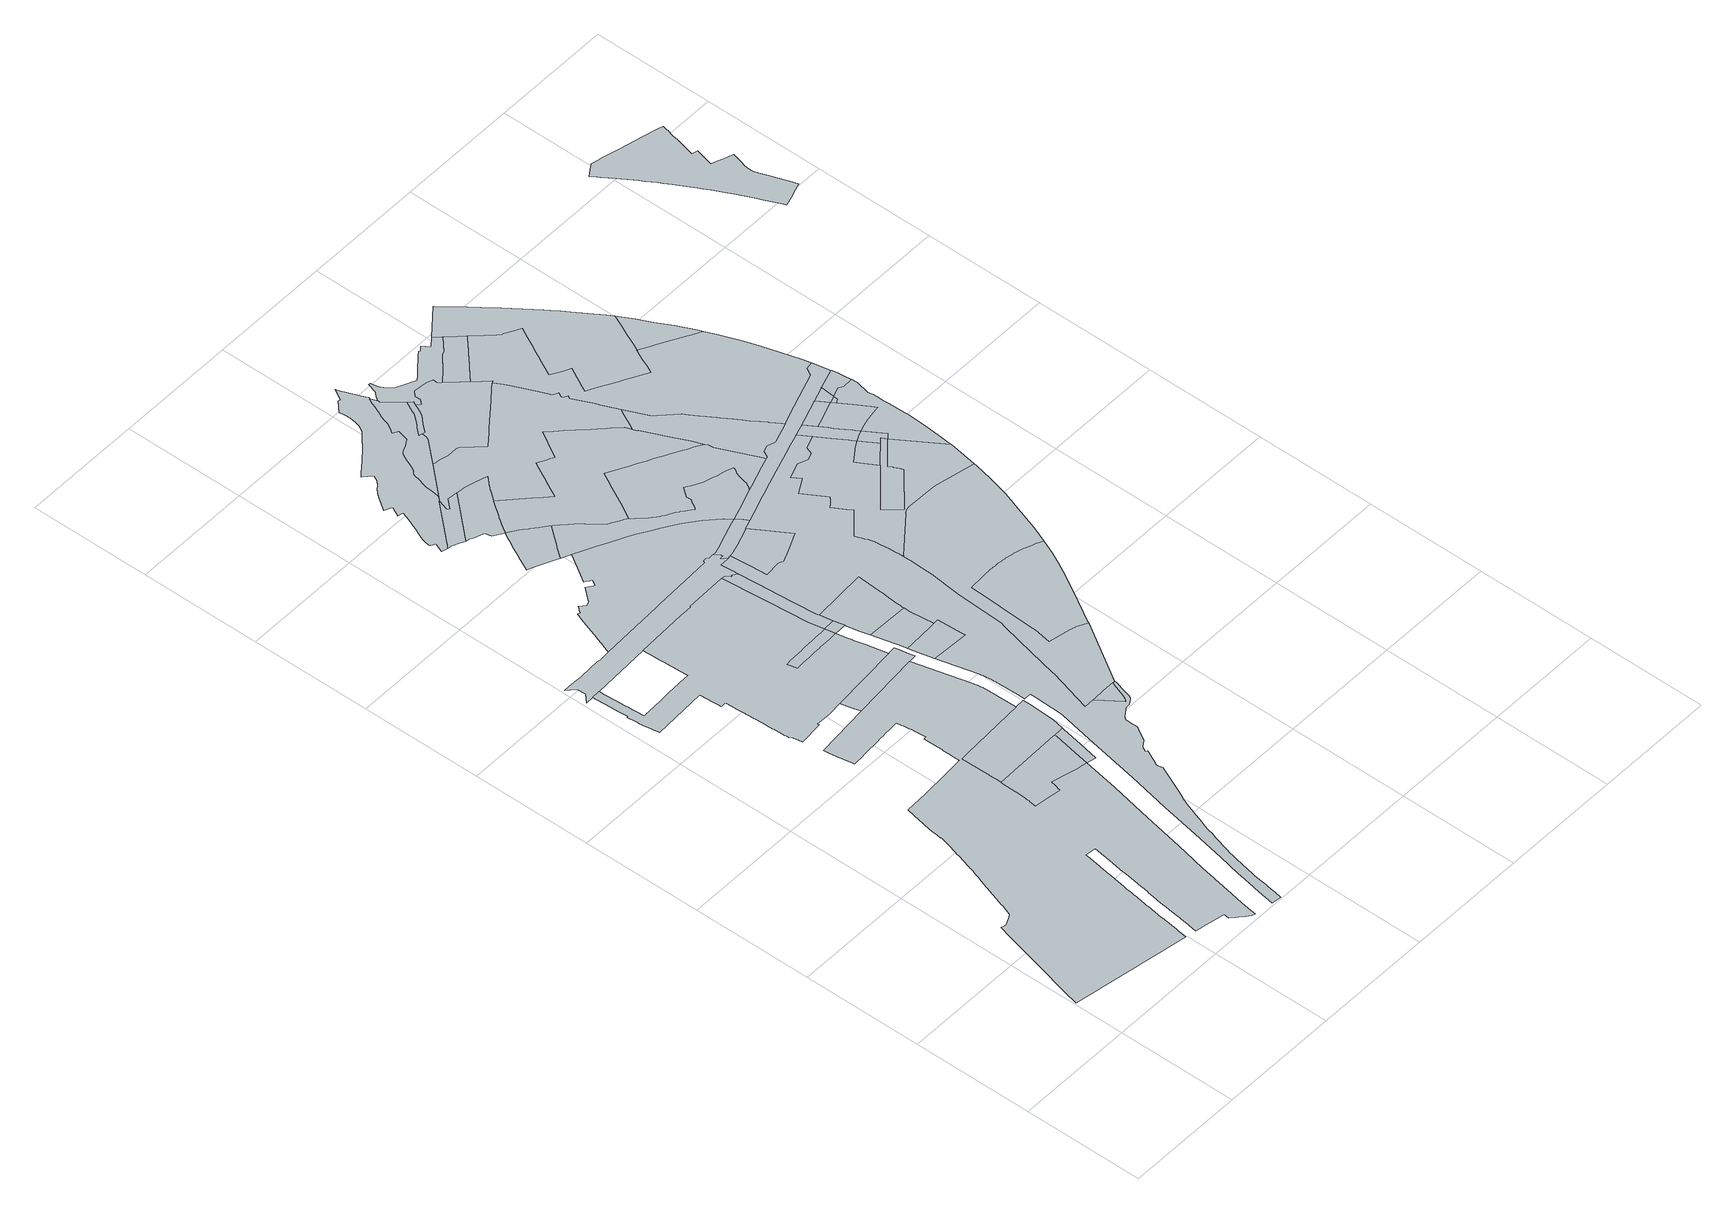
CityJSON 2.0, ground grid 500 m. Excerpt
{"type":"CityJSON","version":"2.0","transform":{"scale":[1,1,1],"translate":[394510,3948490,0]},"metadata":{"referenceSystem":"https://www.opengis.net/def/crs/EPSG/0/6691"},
"CityObjects":{
"object1":{"type":"GenericCityObject","attributes":{"class":"11","urbanPlanType":"21","prefecture":"13","city":"13100"},"geometry":[{"type":"MultiSurface","lod":"0","boundaries":[[[0,1,2,3,4,5,6,7,8,9,10,11,12,13,14,15,16,17,18,19,20,21,22,23,24,25,26,27,28,29,30,31,32,33,34,35,36,37,38,39,40,41,42,43,44,45,46,47,48,49,50,51,52,53,54,55,56,57,58,59,60,61,62,63,64,65,66,67,68,69,70,71,72,73,74,75,76,77,78,79,80,81,82,83,84,85,86,87,88,89,90,91,92,93,94,95,96,97,98,99,100,101,102,103,104,105,106,107,108,109,110,111,112,113,114,115,116,117,118,119,120,121,122,123,124,125,126,127,128,129,130,131,132,133,134,135,136,137,138,139,140,141,142,143,144,145,146,147,148,149,150,151,152,153,154,155,156,157,158,159,160,161,162,163,164,165,166,167,168,169,170,171,172,173,174,175,176,177,178,179,180,181,182,183,184,185,186,187,188,189,190,191,192,193,194,195,196,197,198,199,200,201,202,203,204,205,206,207,208,209,210,211,212,213,214,215,216,217,218,219,220,221,222,223,224,225,226,227,228,229]]]}]},
"object2":{"type":"GenericCityObject","attributes":{"class":"11","urbanPlanType":"21","prefecture":"13","city":"13100"},"geometry":[{"type":"MultiSurface","lod":"0","boundaries":[[[230,231,232,233,234,235,236,237,238,239,240,241,242,243,244,245,246,247,248,249,250,251,252,253,254,255,256,257,258,259,260,261,262,263,264,265,266,267,268,269,270,271,272,273,274,275,276,277,278,279,280,281,282,283,284,285,286,287,288,289,290,291,292,293,294,295,296,297,298,299,300,301,302,303,304,305,306,307,308,309,310,311,312,313,314,315,316,317,318,319,320,321,322,323,324,325,326,327,328,329,330,331,332,333,334,335,336,337,338,339,340,341,342,343,344,345,346,347,348,349,350,351,352,353,354,355,356,357,358,359,360,361,362,363]]]}]},
"object3":{"type":"GenericCityObject","attributes":{"class":"5","urbanPlanType":"21","prefecture":"13","city":"13100"},"geometry":[{"type":"MultiSurface","lod":"0","boundaries":[[[364,365,366,217,216,215,214,213,212,211,210,209,208,207,206,205,204,203,202,201,200,199,198,197,196,195,194,193,192,191,190,189,188,187,186,185,184]]]}]},
"object4":{"type":"GenericCityObject","attributes":{"class":"3","urbanPlanType":"21","prefecture":"13","city":"13100"},"geometry":[{"type":"MultiSurface","lod":"0","boundaries":[[[367,368,369,229,228,227,226,225,224,223,222,221,220,219,218,217,366,370,371]]]}]},
"object5":{"type":"GenericCityObject","attributes":{"class":"10","urbanPlanType":"21","prefecture":"13","city":"13100"},"geometry":[{"type":"MultiSurface","lod":"0","boundaries":[[[372,373,374,375,376,377,378,379,380,381,382,383,384,385,386,387,388,389,267,266,238,237,236,235,234,390,391,392,393,394,395,396,397,398,399,400,401,402,403,404,405,406,407,408,409,410,411]]]}]},
"object6":{"type":"GenericCityObject","attributes":{"class":"5","urbanPlanType":"21","prefecture":"13","city":"13100"},"geometry":[{"type":"MultiSurface","lod":"0","boundaries":[[[412,413,414,371,370,366,365,364,184]]]}]},
"object7":{"type":"GenericCityObject","attributes":{"class":"10","urbanPlanType":"21","prefecture":"13","city":"13100"},"geometry":[{"type":"MultiSurface","lod":"0","boundaries":[[[415,416,417,418,320,319,419,420,421,422,423,424,13,12]]]}]},
"object8":{"type":"GenericCityObject","attributes":{"class":"9","urbanPlanType":"21","prefecture":"13","city":"13100"},"geometry":[{"type":"MultiSurface","lod":"0","boundaries":[[[363,362,361,360,359,358,357,356,355,354,353,352,351,350,349,348,347,346,345,344,343,342,341,340,339,338,337,336,335,334,333,332,331,330,329,328,327,326,325]]]}]},
"object9":{"type":"GenericCityObject","attributes":{"class":"9","urbanPlanType":"21","prefecture":"13","city":"13100"},"geometry":[{"type":"MultiSurface","lod":"0","boundaries":[[[425,426,427,428,429,430,431,432,433,434,435,436]]]}]},
"object10":{"type":"GenericCityObject","attributes":{"class":"5","urbanPlanType":"21","prefecture":"13","city":"13100"},"geometry":[{"type":"MultiSurface","lod":"0","boundaries":[[[437,438,439,440,441,442,443,444,445,446,447,448,449,450,451,452,453,454,455,456,457,458,459,460,461,462,463,464,465,466,467,468]]]}]},
"object11":{"type":"GenericCityObject","attributes":{"class":"9","urbanPlanType":"21","prefecture":"13","city":"13100"},"geometry":[{"type":"MultiSurface","lod":"0","boundaries":[[[469,470,363,325,471]]]}]},
"object12":{"type":"GenericCityObject","attributes":{"class":"11","urbanPlanType":"21","prefecture":"13","city":"13100"},"geometry":[{"type":"MultiSurface","lod":"0","boundaries":[[[472,473,474,475,476,477,478,479,480,481,482,483,484,485,486,487,488,489,490,491,492,493,494,495,496,497,498,499,500,501,502,503,504,505,506,507,508,509,510,511,512,513,514,515,516,517,518,519,520,521,522,523,524,525,526,527,528,529,530,531,378,377,376,375,374,373,372,411,532,533,534,535,536,537,538]]]}]},
"object13":{"type":"GenericCityObject","attributes":{"class":"5","urbanPlanType":"21","prefecture":"13","city":"13100"},"geometry":[{"type":"MultiSurface","lod":"0","boundaries":[[[539,540,541,542,543,544,545,546,547,548,549,550,551,552,553,554,555,556,436,435,434,557,558,559,560,561,562,563,564,448,565,566,567,568,569,570,571,572,573,574,575,576,577,578,579]]]}]},
"object14":{"type":"GenericCityObject","attributes":{"class":"11","urbanPlanType":"21","prefecture":"13","city":"13100"},"geometry":[{"type":"MultiSurface","lod":"0","boundaries":[[[396,395,394,393,392,391,390,234,233,232,231,230,363,470,580,581,582,583,397]]]}]},
"object15":{"type":"GenericCityObject","attributes":{"class":"11","urbanPlanType":"21","prefecture":"13","city":"13100"},"geometry":[{"type":"MultiSurface","lod":"0","boundaries":[[[584,585,586,587,588,589,590,591]]]}]},
"object16":{"type":"GenericCityObject","attributes":{"class":"10","urbanPlanType":"21","prefecture":"13","city":"13100"},"geometry":[{"type":"MultiSurface","lod":"0","boundaries":[[[592,593,594,595,596,597,598,599,600]]]}]},
"object17":{"type":"GenericCityObject","attributes":{"class":"5","urbanPlanType":"21","prefecture":"13","city":"13100"},"geometry":[{"type":"MultiSurface","lod":"0","boundaries":[[[601,602,598,597,596,595,603,604,605]]]}]},
"object18":{"type":"GenericCityObject","attributes":{"class":"5","urbanPlanType":"21","prefecture":"13","city":"13100"},"geometry":[{"type":"MultiSurface","lod":"0","boundaries":[[[606,607,608,609,610,611,612,613,614,615,616,617,618,619,620,621,622,623,624,625,626,627,628,629,630,631,632,633,634,635,636,637,638,639,640,641,642,643,644,645,646,647,648,649,650,651,652,653,654,655,656,657,658,659,660,661,662,663,664,665,666,667,431,430,429,428,668,669,670,671,672,673,674,675,676,677,678,679,680,681,682,683,684,685,686,687,688,689,690,691,692,693,694,695,696,697,698,699,700,701,702,703,704,705,706,707,708,709,710]]]}]},
"object19":{"type":"GenericCityObject","attributes":{"class":"11","urbanPlanType":"21","prefecture":"13","city":"13100"},"geometry":[{"type":"MultiSurface","lod":"0","boundaries":[[[711,712,713,714,715,716,717,718,719,720,721,722,723,724,725,726,727,728,729,730,731,732,733,734,735,736,737,738,739,740,741,742,743,744,745,746,747,748,749,750,402,401,400,399,398,397,583,582,581,580,751,752,753,754,755,756,757,758,605,604,603,595,594,593,592,600,759,760,761,762,763,764,765,766,767,768,769,770,771,772,773,774,775,776,777,778,779,780,781,782,783,784,785,786,787,788,789,790,791,792,793,794,795,796,797,798,799,800,801,802,803,804,805,806,807,808,809,810,811,812,813,814,815,816,817,818,819,820,821,822,823,824,825,826,827,828,829,830,831,832,833,834,835,836,837,838,839,840,841,842,843,844,845,846,847,848,849,850,851,852,853,854,855,856,857,588,587,586,585,584,591,858,859,860,861,862,863,864,865,866,867,868,869,870,871,872,873,874,875,876,877,878,879,880,881,882,883,884,885,886,887,888,889,890,891,892,893,894,895,896,897,898,899,900,901,902,903,904,905,906,907,908,909]]]}]},
"object20":{"type":"GenericCityObject","attributes":{"class":"5","urbanPlanType":"21","prefecture":"13","city":"13100"},"geometry":[{"type":"MultiSurface","lod":"0","boundaries":[[[758,757,756,755,754,753,752,751,580,470,469,471,910,601,605]]]}]},
"object21":{"type":"GenericCityObject","attributes":{"class":"5","urbanPlanType":"21","prefecture":"13","city":"13100"},"geometry":[{"type":"MultiSurface","lod":"0","boundaries":[[[911,709,708,707,706,705,704,703,702,701,700,699,698,697,696,695,694,693,692,691,690,689,688,687,686,685,684,683,682,681,680,679,678,677,676,675,674,673,672,671,670,669,668,912,913,914,915,916,917,918,919,920,921,922,923,924,925,926,927,928,929,930,931,932,933,934,935]]]}]},
"object22":{"type":"GenericCityObject","attributes":{"class":"11","urbanPlanType":"21","prefecture":"13","city":"13100"},"geometry":[{"type":"MultiSurface","lod":"0","boundaries":[[[936,937,938,939,940,941,942,943,944,945,946,947,948,949,950,951,952,953,954,955,956,957,958,959,960,961,468,467,466,465,464,463,462,461,489,488,487,486,485,484,483,482,481,480,479,478,477,476,475,474,473,472,538,962,963,964,965,966,967,968,969,970,971,972,973,974,975,976,977,978,979,980,981,982,983,984,985,986,987,988,989,990,991,992,993,994,995,996,997,998,999,1000,1001,1002,1003,1004,1005,1006,1007,1008,1009,1010,1011,1012,1013,1014,1015,1016,1017,1018,1019,1020,1021]]]}]},
"object23":{"type":"GenericCityObject","attributes":{"class":"11","urbanPlanType":"21","prefecture":"13","city":"13100"},"geometry":[{"type":"MultiSurface","lod":"0","boundaries":[[[1022,1023,538,537,536,535,534,533,532,411,410,409,408,407,406,405,404,403,402,750,749,748,747,1024,1025,1026,1027,1028,1029,1030,1031,1032,1033,1034,1035,1036,1037,1038,1039,1040,1041,1042,1043,1044,1045,1046,1047,1048,1049,1050,1051,1052,1053,1054,1055,1056,1057,724,723,722]]]}]},
"object24":{"type":"GenericCityObject","attributes":{"class":"5","urbanPlanType":"21","prefecture":"13","city":"13100"},"geometry":[{"type":"MultiSurface","lod":"0","boundaries":[[[746,745,744,743,742,741,740,739,738,737,736,735,734,733,732,731,730,729,728,727,726,725,724,1057,1056,1055,1054,1053,1052,1051,1050,1049,1048,1047,1046,1045,1044,1043,1042,1041,1040,1039,1038,1037,1036,1035,1034,1033,1032,1031,1030,1029,1028,1027,1026,1025,1024,747]]]}]},
"object25":{"type":"GenericCityObject","attributes":{"class":"5","urbanPlanType":"21","prefecture":"13","city":"13100"},"geometry":[{"type":"MultiSurface","lod":"0","boundaries":[[[1058,1059,1060,1061,1062,1063,1064,1065,1066,1067,1068,1069,1070,1071,1072,1073,1074,1075,1076,1077,1078,1079,1080,1081,1082,1083,1084,1085,1086,579,578,577,576,575,574,573,572,571,570,569,568,567,566,565,448,447,446,445,444,443,442,441,440,439,438,437,468,961,960,959,958,957,956,955,954,953,952,951,950,949,948,947,946,945,944,943,942,941,940,939,938,937,936,1021,1087,1088,1089,1090,1091,1092,1093,1094,1095,1096,1097,1098,1099,1100,1101,1102,1103,1104,1105,1106,1107,1108,1109,1110,1111]]]}]},
"object26":{"type":"GenericCityObject","attributes":{"class":"9","urbanPlanType":"21","prefecture":"13","city":"13100"},"geometry":[{"type":"MultiSurface","lod":"0","boundaries":[[[1112,928,927,926,925,924,923,922,921,920,919,918,917,916,1113,1114,1115,1116,1117,1118]]]}]},
"object27":{"type":"GenericCityObject","attributes":{"class":"10","urbanPlanType":"21","prefecture":"13","city":"13100"},"geometry":[{"type":"MultiSurface","lod":"0","boundaries":[[[1119,1120,1121,1122,1123,1124,1125,1126,1127,1128,1129,1130,1131,1132,1133,1134,1135,1136,1137,1138,1139,1140,1141,1142,1143,1144,1145,1146,1147,1148,1149,1150,1151,1152,1153,1154,1155,1156,1157,1158,1159,1160,912,668,428,427,426,425,436,556,555,554,553,552,551,550,549,548,547,546,545,544,543,542,541,540,539,579,1086,1085,1084,1083,1082,1081,1080,1079,1078,1077,1076,1075,1074,1073,1072,1071,1070,1069,1068,1067,1066,1065,1064,1063,1062,1061,1060,1059,1058,1111,1161,1162,1163]]]}]},
"object28":{"type":"GenericCityObject","attributes":{"class":"10","urbanPlanType":"21","prefecture":"13","city":"13100"},"geometry":[{"type":"MultiSurface","lod":"0","boundaries":[[[1164,1165,1166,1167,1168,1169,1170,1171,1118,1117,1116,1115,1114,1113,916,915,914,913,912,1160,1159,1158,1157,1156,1155,1154,1153,1152,1151,1150,1149,1148,1147,1146,1145,1144,1172,1173,1174,1175,1176,1177,1178]]]}]},
"object29":{"type":"GenericCityObject","attributes":{"class":"5","urbanPlanType":"21","prefecture":"13","city":"13100"},"geometry":[{"type":"MultiSurface","lod":"0","boundaries":[[[1105,1104,1103,1102,1101,1100,1099,1098,1097,1096,1095,1094,1093,1092,1091,1090,1089,1088,1087,1021,1020,1019,1018,1017,1016,1015,1014,1013,1012,1011,1010,1009,1008,1007,1006,1005,1004,1003,1002,1001,1000,999,998,997,996,995,994,993,992,991,990,989,988,987,986,985,984,983,982,981,980,979,978,977,976,975,974,973,972,971,970,969,968,967,966,965,964,1179,1180,1181,1182,1183,1184,1106]]]}]},
"object30":{"type":"GenericCityObject","attributes":{"class":"5","urbanPlanType":"21","prefecture":"13","city":"13100"},"geometry":[{"type":"MultiSurface","lod":"0","boundaries":[[[1185,1186,1187,1188,1189,1190,1191,1192,1193,1194,1195,1196,1197,1198,1199,1200,1201,1202,1203,1204,1205,1206,1207,1208,1209,1210,1211,1212,1213,1214,1215,1216,1217,1218,1219,1220,1221,1222,1223,1224,1225,1226,1227,1228,1229,1230,1231,1232,1233,1234,1235,1236,1237,1238,1239,1240,1241,1242,1243,1244,1245,1246,1247,1248,1249,1250,1251,1252,1253,1254,1255,1256,1257,1258,1259,1260,1261,1262,1263]]]}]},
"object31":{"type":"GenericCityObject","attributes":{"class":"5","urbanPlanType":"21","prefecture":"13","city":"13100"},"geometry":[{"type":"MultiSurface","lod":"0","boundaries":[[[1264,1265,1266,1267,1268,1269,1270,1271,1272,1273,1274,1275,1276,1277,1278,1279,1280,1281,1282,1283,869,868,867,866,865,864,863,862,861,860,859,858,591,590,589,588,857,1284,1285,1258,1257,1256,1255,1254,1253,1252,1251,1250,1249,1248,1247,1246,1245,1244,1243,1242,1241,1240,1239,1238,1237,1236,1235,1234,1233,1232,1231,1230,1229,1228,1227,1226,1225,1224,1223,1222,1221,1220,1219,1218,1217,1216,1215,1214,1213,1212,1211,1210,1209,1208,1207,1206,1205,1204,1203,1202,1201,1200,1199,1198,1197,1196,1195,1194,1193,1192,1191,1190,1189,1188,1187,1186,1185,1263,1286,1287,1288,1289,1290,1291,1292,1293,1294,1295]]]}]},
"object32":{"type":"GenericCityObject","attributes":{"class":"9","urbanPlanType":"21","prefecture":"13","city":"13100"},"geometry":[{"type":"MultiSurface","lod":"0","boundaries":[[[1296,1297,1298,1299,1300,1301,1302,1303,1304,1305,1306,1307,1308,1309,1310,1311,1312,1313,1314,1315,1316,1317,1318,1319,1320,1321,1322,1323,1324,935,934,933,932,931,930,929,928,1112,1118,1171,1170,1169,1168,1167,1166,1165,1164,1178,1325,1326,1327,1328,1329,1330,1331,1332,1333,1334,1335,1336,1337,1338]]]}]},
"object33":{"type":"GenericCityObject","attributes":{"class":"9","urbanPlanType":"21","prefecture":"13","city":"13100"},"geometry":[{"type":"MultiSurface","lod":"0","boundaries":[[[1339,1340,1341,1342,1330,1329,1328,1327,1326,1325,1178,1177,1176,1175,1174,1343,1344,1345,1346,1347,1348,1349,1350,1351,1352,1353,1354,1355,1356,1357,1358,1359,1360]]]}]},
"object34":{"type":"GenericCityObject","attributes":{"class":"9","urbanPlanType":"21","prefecture":"13","city":"13100"},"geometry":[{"type":"MultiSurface","lod":"0","boundaries":[[[1361,1362,1363,1364,1365,1366,1367,1368,1369,1370,1371,1372,1373,1374,1375,1376,1377,1378,1379,1380,1381,1382,1383,1384,1385,1386,1387,1388,1389,1163,1162,1161,1111,1110,1109,1108,1107,1106,1184,1183,1182,1181,1390,1391,1392,1393,1394,1395,1396,1397]]]}]},
"object35":{"type":"GenericCityObject","attributes":{"class":"5","urbanPlanType":"21","prefecture":"13","city":"13100"},"geometry":[{"type":"MultiSurface","lod":"0","boundaries":[[[1398,1399,1400,1401,1402,909,908,907,906,905,904,903,902,901,900,899,898,897,896,895,894,893,892,891,890,889,888,887,886,885,884,883,882,881,880,879,878,877,876,875,874,873,872,871,870,869,1283,1282,1281,1280,1279,1278,1277,1276,1275,1274,1273,1272,1271,1270,1269,1268,1267,1266,1265,1264,1295,1403,1404,1405,1406,1407,1408,1409,1410,1411,1412,1413,1414,1415,1416,1417,1418,1419,1420,1421,1422,1423,1424,1425,1426,1427,1428,1429,1430,1431,1432,1433,1434,1435,1436,1437,1438,1439]]]}]},
"object36":{"type":"GenericCityObject","attributes":{"class":"10","urbanPlanType":"21","prefecture":"13","city":"13100"},"geometry":[{"type":"MultiSurface","lod":"0","boundaries":[[[1440,1441,1442,1443,1444,1445,1446,1397,1396,1395,1394,1393,1392,1391,1390,1181,1180,1179,964,963,962,538,1023,1022,722,721,720,719,718,717,716,715,714,713,712,711,1447,1448,1449,1450,1451,1452,1453]]]}]},
"object37":{"type":"GenericCityObject","attributes":{"class":"9","urbanPlanType":"21","prefecture":"13","city":"13100"},"geometry":[{"type":"MultiSurface","lod":"0","boundaries":[[[1454,1455,1456,1457,1458,1459,1423,1422,1421,1420,1419,1418,1417,1416,1415,1414,1413,1412,1411,1410,1409,1408,1407]]]}]},
"object38":{"type":"GenericCityObject","attributes":{"class":"5","urbanPlanType":"21","prefecture":"13","city":"13100"},"geometry":[{"type":"MultiSurface","lod":"0","boundaries":[[[1460,1439,1438,1437,1436,1435,1434,1433,1432,1431,1430,1429,1428,1427,1426,1425,1424,1423,1459,1458,1457]]]}]},
"object39":{"type":"GenericCityObject","attributes":{"class":"9","urbanPlanType":"21","prefecture":"13","city":"13100"},"geometry":[{"type":"MultiSurface","lod":"0","boundaries":[[[1448,1447,711,909,1402,1401,1400,1399,1398,1439,1461,1462,1463,1464,1465,1466,1467,1468,1469,1470,1471,1472,1473,1474,1475,1476,1477,1478]]]}]},
"object40":{"type":"GenericCityObject","attributes":{"class":"5","urbanPlanType":"21","prefecture":"13","city":"13100"},"geometry":[{"type":"MultiSurface","lod":"0","boundaries":[[[1479,1480,1481,1482,1483,1484,1485,1486,1487,1488,1489,1490,1491,1492,1493,1494,1495,1496,1497,1498,1499,1500,1501,1502,1503,1504,1505,1506,1507,1508,1509,1510,1360,1359,1358,1357,1356,1355,1354,1353,1352,1351,1350,1349,1348,1347,1346,1345,1344,1343,1174,1173,1172,1144,1143,1142,1141,1140,1139,1138,1137,1136,1135,1134,1133,1132,1131,1130,1129,1128,1127,1126,1125,1124,1123,1122,1121,1120,1119,1163,1389,1388,1387,1386,1385,1384,1383,1382,1381,1380,1379,1378,1377,1376,1375,1374,1373,1372,1371,1370,1369,1368,1367,1366,1365,1364,1363,1362,1361,1397,1446,1445,1444,1443,1442,1511,1512,1513,1514,1515,1516,1517,1518,1519,1520,1521,1522,1523,1524,1525,1526,1527,1528,1529,1530]]]}]},
"object41":{"type":"GenericCityObject","attributes":{"class":"11","urbanPlanType":"21","prefecture":"13","city":"13100"},"geometry":[{"type":"MultiSurface","lod":"0","boundaries":[[[1531,1532,1533,1534,1535,1536,1537,1538,1539,1540,1541,1542,1543,1544,1331,1330,1342,1341,1340,1339,1360,1510,1509,1508,1507,1506,1505,1504,1503,1502,1501,1500,1499,1498,1497,1496,1495,1494,1493,1492,1491,1490,1489,1488,1487,1486,1485,1484,1483,1482,1481,1480,1479,1530,1545,1546,1547,1548,1549,1550,1551]]]}]},
"object42":{"type":"GenericCityObject","attributes":{"class":"9","urbanPlanType":"21","prefecture":"13","city":"13100"},"geometry":[{"type":"MultiSurface","lod":"0","boundaries":[[[1552,1553,1471,1470,1469,1468,1467,1466,1465,1464,1463,1462,1461,1439,1460,1457,1456,1455,1454,1407]]]}]},
"object43":{"type":"GenericCityObject","attributes":{"class":"11","urbanPlanType":"21","prefecture":"13","city":"13100"},"geometry":[{"type":"MultiSurface","lod":"0","boundaries":[[[1450,1449,1448,1478,1554,1555,1556]]]}]},
"object44":{"type":"GenericCityObject","attributes":{"class":"5","urbanPlanType":"21","prefecture":"13","city":"13100"},"geometry":[{"type":"MultiSurface","lod":"0","boundaries":[[[1556,1555,1554,1478,1477,1476,1475,1474,1473,1472,1471,1557,1558,1559,1560,1561,1562,1563,1564,1565,1566,1567,1568,1569,1570,1571,1572,1573,1574,1575,1576,1577]]]}]},
"object45":{"type":"GenericCityObject","attributes":{"class":"5","urbanPlanType":"21","prefecture":"13","city":"13100"},"geometry":[{"type":"MultiSurface","lod":"0","boundaries":[[[1578,1579,1580,1581,1582,1577,1576,1575,1574,1573,1572,1571,1570,1569,1568,1567,1566,1565,1564,1563,1562,1561,1560,1559,1558,1557,1471,1553,1552,1407,1406,1583,1584,1585,1586,1587,1588,1589,1590,1591,1592,1593,1594,1595]]]}]},
"object46":{"type":"GenericCityObject","attributes":{"class":"11","urbanPlanType":"21","prefecture":"13","city":"13100"},"geometry":[{"type":"MultiSurface","lod":"0","boundaries":[[[1452,1451,1450,1556,1596,1581]]]}]},
"object47":{"type":"GenericCityObject","attributes":{"class":"5","urbanPlanType":"21","prefecture":"13","city":"13100"},"geometry":[{"type":"MultiSurface","lod":"0","boundaries":[[[1582,1581,1596,1556,1577]]]}]},
"object48":{"type":"GenericCityObject","attributes":{"class":"5","urbanPlanType":"21","prefecture":"13","city":"13100"},"geometry":[{"type":"MultiSurface","lod":"0","boundaries":[[[1597,1598,1599,1600,1601,1551,1550,1549,1548,1547,1546,1545,1530,1529,1528,1527,1526,1525,1524,1523,1522,1521,1520,1519,1518]]]}]},
"object49":{"type":"GenericCityObject","attributes":{"class":"11","urbanPlanType":"21","prefecture":"13","city":"13100"},"geometry":[{"type":"MultiSurface","lod":"0","boundaries":[[[1602,1603,1604,1605,1453,1452,1581,1580,1579,1578,1595]]]}]},
"object50":{"type":"GenericCityObject","attributes":{"class":"11","urbanPlanType":"21","prefecture":"13","city":"13100"},"geometry":[{"type":"MultiSurface","lod":"0","boundaries":[[[1606,1607,1608,1609,1610,1611,1612,1613,1614,1615,1616,1617,1618,1619,1620,1621,1622,1623,1624,1625,1626,1627,1628,1629,1630,1631,1632,1633,1634,1635,1636,1637,1638,1639,1640,1641,1642,1643,1644,1645,1646,1647,1648,1649,1650,1651,1652,1653,1654,1655,1656,1657,1658,1659,1660,1661,1662,1663,1664,1665,1666,1667,1668,1669,1670,1671,1672,1673,1674,1675,1676,1677]]]}]}
},
"vertices":[
[962,1312,0],[962,1331,0],[960,1430,0],[959,1438,0],[959,1445,0],[958,1453,0],[957,1461,0],[956,1469,0],[954,1476,0],[952,1484,0],[952,1485,0],[929,1576,0],[893,1719,0],[602,1690,0],[372,1667,0],[376,1638,0],[377,1631,0],[381,1605,0],[383,1594,0],[384,1586,0],[391,1547,0],[392,1543,0],[405,1544,0],[413,1545,0],[420,1545,0],[462,1549,0],[520,1553,0],[546,1555,0],[553,1555,0],[581,1558,0],[592,1559,0],[637,1562,0],[639,1541,0],[640,1539,0],[641,1529,0],[643,1520,0],[645,1508,0],[645,1505,0],[648,1478,0],[648,1469,0],[652,1439,0],[649,1439,0],[642,1439,0],[639,1439,0],[639,1416,0],[640,1388,0],[640,1383,0],[640,1358,0],[640,1350,0],[640,1330,0],[640,1324,0],[640,1309,0],[640,1305,0],[640,1277,0],[561,1271,0],[444,1264,0],[342,1258,0],[330,1195,0],[327,1180,0],[326,1176,0],[324,1162,0],[322,1150,0],[320,1141,0],[317,1119,0],[316,1106,0],[315,1101,0],[312,1086,0],[315,1086,0],[307,1052,0],[306,1046,0],[293,1000,0],[291,996,0],[289,988,0],[289,986,0],[278,947,0],[273,932,0],[270,921,0],[268,915,0],[266,906,0],[263,897,0],[261,889,0],[258,882,0],[252,862,0],[245,844,0],[235,813,0],[233,806,0],[223,775,0],[221,770,0],[203,716,0],[202,711,0],[186,665,0],[185,664,0],[176,659,0],[174,658,0],[139,640,0],[129,643,0],[122,645,0],[118,646,0],[104,594,0],[103,588,0],[63,429,0],[24,275,0],[23,272,0],[8,213,0],[227,177,0],[474,135,0],[496,131,0],[502,171,0],[503,175,0],[503,178,0],[508,206,0],[511,230,0],[513,253,0],[514,257,0],[524,326,0],[525,334,0],[526,340,0],[530,367,0],[533,380,0],[534,388,0],[535,395,0],[536,402,0],[537,411,0],[540,432,0],[541,438,0],[542,447,0],[543,449,0],[543,453,0],[556,534,0],[556,535,0],[558,544,0],[560,559,0],[561,563,0],[563,575,0],[564,582,0],[574,645,0],[574,650,0],[592,649,0],[602,648,0],[620,647,0],[605,555,0],[605,553,0],[596,499,0],[596,497,0],[588,443,0],[582,404,0],[582,399,0],[578,373,0],[577,369,0],[570,325,0],[569,320,0],[565,291,0],[565,287,0],[561,261,0],[560,257,0],[556,225,0],[556,223,0],[556,220,0],[553,200,0],[548,164,0],[547,161,0],[547,159,0],[541,124,0],[561,120,0],[575,118,0],[665,101,0],[662,78,0],[678,62,0],[699,45,0],[706,39,0],[723,26,0],[736,21,0],[742,59,0],[748,91,0],[762,172,0],[766,190,0],[768,202,0],[769,207,0],[776,242,0],[788,304,0],[808,400,0],[816,435,0],[849,606,0],[887,785,0],[915,936,0],[886,940,0],[871,943,0],[864,945,0],[806,959,0],[798,960,0],[779,965,0],[768,968,0],[766,969,0],[761,944,0],[760,939,0],[758,931,0],[757,922,0],[756,920,0],[743,921,0],[726,924,0],[710,927,0],[702,928,0],[696,928,0],[640,936,0],[640,939,0],[644,960,0],[644,963,0],[646,971,0],[646,972,0],[646,978,0],[646,981,0],[647,985,0],[649,1031,0],[649,1036,0],[650,1074,0],[650,1081,0],[651,1099,0],[652,1099,0],[652,1126,0],[652,1134,0],[652,1149,0],[652,1156,0],[652,1160,0],[651,1175,0],[652,1190,0],[652,1213,0],[650,1277,0],[686,1280,0],[914,1293,0],[962,1296,0],
[808,2108,0],[794,2276,0],[793,2289,0],[791,2311,0],[778,2473,0],[603,2467,0],[602,2464,0],[551,2464,0],[336,2453,0],[336,2441,0],[337,2428,0],[339,2381,0],[340,2365,0],[341,2333,0],[342,2325,0],[342,2308,0],[343,2293,0],[345,2257,0],[327,2257,0],[240,2254,0],[229,2253,0],[207,2252,0],[190,2251,0],[125,2247,0],[112,2247,0],[109,2246,0],[97,2246,0],[95,2282,0],[94,2296,0],[93,2318,0],[92,2328,0],[91,2351,0],[90,2367,0],[88,2416,0],[87,2430,0],[87,2437,0],[86,2441,0],[50,2439,0],[52,2396,0],[53,2387,0],[54,2364,0],[55,2348,0],[57,2326,0],[58,2317,0],[60,2287,0],[55,2287,0],[58,2243,0],[59,2233,0],[60,2224,0],[61,2215,0],[62,2205,0],[64,2196,0],[66,2186,0],[67,2177,0],[70,2168,0],[70,2167,0],[72,2159,0],[73,2154,0],[299,2165,0],[301,2134,0],[302,2134,0],[303,2107,0],[304,2088,0],[305,2073,0],[309,2073,0],[328,2074,0],[328,2069,0],[330,2022,0],[332,1992,0],[332,1988,0],[332,1984,0],[333,1972,0],[334,1954,0],[334,1951,0],[335,1945,0],[337,1898,0],[337,1894,0],[338,1868,0],[339,1865,0],[341,1816,0],[342,1813,0],[342,1800,0],[343,1797,0],[350,1785,0],[357,1748,0],[457,1758,0],[456,1767,0],[492,1766,0],[521,1765,0],[580,1771,0],[875,1800,0],[854,1889,0],[843,1934,0],[842,1940,0],[838,1959,0],[829,2001,0],[806,2000,0],[770,1998,0],[764,1998,0],[743,1997,0],[739,1997,0],[732,1997,0],[710,1996,0],[706,1996,0],[691,1995,0],[683,1994,0],[666,1994,0],[645,1993,0],[616,1991,0],[612,2010,0],[609,2021,0],[606,2034,0],[631,2036,0],[634,2036,0],[643,2036,0],[654,2037,0],[656,2037,0],[664,2037,0],[675,2038,0],[678,2038,0],[688,2038,0],[696,2039,0],[699,2039,0],[719,2040,0],[721,2040,0],[730,2040,0],[737,2041,0],[743,2041,0],[762,2042,0],[768,2042,0],[801,2043,0],[803,2043,0],[804,2043,0],[821,2044,0],
[930,1021,0],[946,1102,0],[941,1108,0],
[999,1163,0],[1003,1271,0],[1002,1298,0],[978,1109,0],[989,1110,0],
[825,2568,0],[816,2576,0],[800,2575,0],[796,2567,0],[546,2555,0],[527,2553,0],[253,2539,0],[207,2537,0],[203,2538,0],[194,2539,0],[107,2535,0],[85,2535,0],[80,2535,0],[39,2536,0],[14,2536,0],[45,2506,0],[48,2469,0],[18,2438,0],[794,2473,0],[804,2459,0],[806,2456,0],[807,2454,0],[809,2454,0],[809,2458,0],[812,2456,0],[830,2444,0],[828,2472,0],[824,2518,0],[840,2517,0],[858,2518,0],[867,2519,0],[844,2539,0],[855,2540,0],[861,2541,0],[861,2546,0],[860,2549,0],[858,2554,0],[854,2558,0],[846,2566,0],[843,2569,0],
[954,929,0],[970,1013,0],[987,1102,0],
[924,1722,0],[918,1744,0],[911,1786,0],[907,1803,0],[582,1766,0],[583,1761,0],[588,1742,0],[588,1741,0],[594,1719,0],[595,1715,0],
[458,3440,0],[424,3402,0],[415,3411,0],[430,3457,0],[300,3313,0],[284,3296,0],[275,3287,0],[291,3284,0],[323,3272,0],[341,3262,0],[356,3279,0],[498,3436,0],
[584,3090,0],[574,3098,0],[558,3111,0],[546,3121,0],[533,3131,0],[527,3136,0],[513,3147,0],[502,3156,0],[490,3165,0],[488,3166,0],[474,3176,0],[460,3184,0],[455,3175,0],[444,3154,0],[437,3141,0],[426,3121,0],[416,3101,0],[409,3086,0],[397,3062,0],[384,3035,0],[372,3013,0],[394,3004,0],[435,2985,0],[482,2963,0],[489,2960,0],[522,3003,0],[533,3016,0],[548,3035,0],[563,3054,0],[578,3073,0],[580,3076,0],[589,3086,0],
[880,2004,0],[871,2047,0],[880,2003,0],
[1015,2634,0],[1000,2653,0],[983,2671,0],[965,2688,0],[947,2704,0],[929,2720,0],[910,2735,0],[891,2748,0],[870,2762,0],[828,2788,0],[784,2813,0],[745,2837,0],[721,2850,0],[701,2860,0],[659,2881,0],[614,2902,0],[572,2922,0],[529,2942,0],[494,2885,0],[455,2824,0],[467,2817,0],[472,2813,0],[473,2813,0],[476,2811,0],[482,2807,0],[476,2797,0],[468,2783,0],[463,2787,0],[454,2793,0],[439,2803,0],[420,2781,0],[393,2749,0],[373,2741,0],[371,2744,0],[365,2751,0],[353,2763,0],[347,2754,0],[341,2747,0],[337,2741,0],[332,2734,0],[329,2737,0],[325,2739,0],[324,2740,0],[313,2712,0],[309,2700,0],[308,2697,0],[303,2684,0],[297,2665,0],[293,2655,0],[292,2652,0],[287,2636,0],[285,2632,0],[284,2630,0],[277,2610,0],[276,2607,0],[264,2572,0],[263,2570,0],[262,2567,0],[256,2549,0],[254,2545,0],[851,2570,0],[856,2570,0],[894,2582,0],[922,2592,0],[942,2599,0],[1001,2620,0],[1021,2627,0],
[554,3319,0],[564,3333,0],[575,3346,0],[581,3354,0],[585,3360,0],[592,3367,0],[597,3373,0],[602,3379,0],[608,3386,0],[613,3391,0],[617,3395,0],[629,3407,0],[581,3422,0],[570,3425,0],[558,3428,0],[540,3431,0],[524,3433,0],[506,3435,0],[358,3258,0],[366,3253,0],[377,3249,0],[384,3246,0],[412,3236,0],[418,3211,0],[434,3201,0],[447,3192,0],[464,3190,0],[468,3197,0],[474,3207,0],[479,3214,0],[484,3223,0],[489,3229,0],[493,3236,0],[497,3241,0],[501,3248,0],[505,3253,0],[511,3260,0],[519,3272,0],[533,3291,0],[546,3309,0],[550,3315,0],
[860,2102,0],[857,2115,0],[844,2280,0],[842,2303,0],
[1228,1026,0],[1236,1038,0],[1244,1053,0],[1265,1111,0],[1270,1118,0],[1220,1118,0],[1172,1116,0],[1160,1116,0],
[1113,1655,0],[1112,1673,0],[1107,1775,0],[1086,1773,0],[1067,1772,0],[965,1766,0],[935,1764,0],[939,1745,0],[959,1663,0],
[903,1904,0],[932,1783,0],[1075,1872,0],[1076,1887,0],[1076,1901,0],
[652,3966,0],[651,3967,0],[651,3968,0],[651,3969,0],[650,3969,0],[650,3970,0],[650,3971,0],[610,4071,0],[607,4079,0],[603,4073,0],[596,4062,0],[580,4033,0],[572,4037,0],[532,3997,0],[535,3976,0],[535,3951,0],[531,3923,0],[526,3903,0],[513,3877,0],[490,3857,0],[452,3824,0],[403,3784,0],[359,3751,0],[350,3744,0],[346,3741,0],[343,3738,0],[377,3708,0],[364,3683,0],[348,3668,0],[334,3658,0],[323,3645,0],[310,3629,0],[299,3613,0],[287,3596,0],[280,3587,0],[270,3574,0],[302,3559,0],[297,3549,0],[294,3543,0],[289,3534,0],[282,3520,0],[305,3514,0],[300,3496,0],[296,3486,0],[289,3470,0],[281,3448,0],[274,3431,0],[262,3405,0],[256,3391,0],[252,3381,0],[250,3374,0],[248,3367,0],[246,3358,0],[246,3354,0],[245,3349,0],[245,3344,0],[246,3343,0],[247,3342,0],[248,3341,0],[265,3332,0],[259,3317,0],[250,3293,0],[442,3471,0],[444,3474,0],[446,3480,0],[447,3493,0],[450,3523,0],[451,3538,0],[454,3552,0],[462,3577,0],[468,3603,0],[470,3607,0],[473,3612,0],[477,3615,0],[480,3617,0],[493,3638,0],[499,3653,0],[502,3662,0],[506,3672,0],[513,3686,0],[517,3694,0],[522,3701,0],[528,3707,0],[535,3711,0],[544,3714,0],[557,3720,0],[567,3726,0],[575,3731,0],[583,3736,0],[595,3782,0],[573,3794,0],[585,3811,0],[597,3834,0],[598,3834,0],[602,3852,0],[610,3873,0],[620,3896,0],[625,3907,0],[631,3922,0],[636,3935,0],[638,3941,0],[642,3949,0],[646,3957,0],[649,3961,0],[652,3965,0],
[1471,2726,0],[1452,2719,0],[1446,2717,0],[1409,2704,0],[1381,2694,0],[1292,2664,0],[1201,2632,0],[1200,2631,0],[1154,2616,0],[1089,2592,0],[1088,2592,0],[1054,2580,0],[1026,2570,0],[1014,2566,0],[1107,2420,0],[1071,2403,0],[1029,2384,0],[976,2362,0],[975,2363,0],[974,2364,0],[972,2365,0],[971,2366,0],[969,2367,0],[968,2368,0],[966,2368,0],[965,2369,0],[963,2369,0],[962,2370,0],[960,2370,0],[958,2370,0],[957,2370,0],[955,2370,0],[892,2365,0],[889,2400,0],[886,2433,0],[881,2487,0],[878,2520,0],[874,2520,0],[872,2520,0],[868,2519,0],[1090,2119,0],[1089,2102,0],[1084,2015,0],[1083,2000,0],[1081,1984,0],[1077,1938,0],[1077,1918,0],[1076,1909,0],[979,1583,0],[1001,1497,0],[1001,1496,0],[1002,1489,0],[1004,1482,0],[1005,1474,0],[1006,1467,0],[1007,1460,0],[1008,1453,0],[1009,1446,0],[1009,1438,0],[1010,1431,0],[1012,1332,0],[1012,1319,0],[1012,1314,0],[1012,1299,0],[1042,1300,0],[1043,1271,0],[1039,1159,0],[1032,1122,0],[1025,1089,0],[1009,1006,0],[965,770,0],[927,590,0],[896,428,0],[867,287,0],[847,191,0],[841,157,0],[827,80,0],[821,45,0],[815,11,0],[855,6,0],[860,38,0],[866,71,0],[868,85,0],[869,95,0],[870,105,0],[872,118,0],[874,130,0],[876,144,0],[880,160,0],[884,180,0],[891,216,0],[895,238,0],[901,263,0],[905,282,0],[908,292,0],[915,315,0],[923,344,0],[928,363,0],[936,388,0],[941,407,0],[948,429,0],[960,462,0],[962,468,0],[973,500,0],[989,545,0],[995,560,0],[999,570,0],[1009,591,0],[1068,723,0],[1065,728,0],[1063,747,0],[1070,761,0],[1081,783,0],[1092,807,0],[1095,813,0],[1087,818,0],[1094,830,0],[1099,839,0],[1114,849,0],[1123,856,0],[1127,859,0],[1156,907,0],[1159,913,0],[1161,919,0],[1161,926,0],[1161,934,0],[1160,951,0],[1160,960,0],[1161,968,0],[1165,975,0],[1170,981,0],[1198,1000,0],[1207,1005,0],[1217,1007,0],[1225,1008,0],[1234,1012,0],[1242,1017,0],[1249,1024,0],[1254,1029,0],[1257,1037,0],[1260,1051,0],[1268,1081,0],[1272,1092,0],[1275,1099,0],[1277,1107,0],[1278,1114,0],[1278,1118,0],[1117,1114,0],[1169,1303,0],[1170,1308,0],[1212,1495,0],[1233,1580,0],[1238,1598,0],[1248,1805,0],[1262,1936,0],[1263,1980,0],[1264,2029,0],[1264,2062,0],[1266,2065,0],[1264,2065,0],[1263,2075,0],[1263,2086,0],[1262,2098,0],[1260,2127,0],[1258,2145,0],[1257,2149,0],[1257,2152,0],[1255,2172,0],[1254,2175,0],[1253,2184,0],[1252,2189,0],[1248,2205,0],[1247,2209,0],[1245,2214,0],[1241,2223,0],[1238,2232,0],[1234,2240,0],[1231,2247,0],[1228,2254,0],[1227,2256,0],[1227,2257,0],[1229,2259,0],[1324,2341,0],[1309,2361,0],[1287,2397,0],[1279,2410,0],[1291,2418,0],[1305,2431,0],[1310,2435,0],[1319,2444,0],[1260,2538,0],[1324,2574,0],[1301,2609,0],[1367,2632,0],[1409,2618,0],[1437,2628,0],[1447,2659,0],[1470,2667,0],[1501,2678,0],
[893,1943,0],
[650,3959,0],[549,3588,0],[633,3682,0],[634,3685,0],[635,3692,0],[639,3712,0],[629,3714,0],[623,3716,0],[642,3737,0],[651,3747,0],[657,3753,0],[673,3772,0],[686,3786,0],[692,3795,0],[700,3812,0],[706,3824,0],[713,3840,0],[720,3852,0],[713,3860,0],[698,3877,0],[687,3889,0],[658,3923,0],[660,3926,0],[661,3930,0],[662,3931,0],
[783,2908,0],[776,2914,0],[772,2916,0],[754,2925,0],[733,2936,0],[730,2938,0],[717,2946,0],[714,2950,0],[708,2955,0],[704,2960,0],[697,2969,0],[686,2983,0],[671,3003,0],[667,3007,0],[660,3015,0],[658,3018,0],[650,3027,0],[646,3031,0],[638,3038,0],[632,3044,0],[623,3053,0],[619,3057,0],[612,3064,0],[607,3069,0],[599,3077,0],[594,3082,0],[1070,2644,0],[1136,2667,0],[1164,2677,0],[1173,2691,0],[1176,2696,0],[1181,2704,0],[1185,2721,0],[1187,2734,0],[1190,2743,0],[1192,2750,0],[1195,2758,0],[1198,2765,0],[1204,2774,0],[1210,2786,0],[1195,2793,0],[1182,2797,0],[1169,2800,0],[1148,2805,0],[1129,2810,0],[1100,2818,0],[1093,2821,0],[1065,2834,0],[1048,2844,0],[1039,2849,0],[1026,2857,0],[1006,2832,0],[1001,2825,0],[999,2823,0],[999,2821,0],[998,2820,0],[998,2817,0],[998,2815,0],[999,2812,0],[999,2809,0],[1000,2806,0],[1000,2805,0],[999,2800,0],[996,2795,0],[991,2788,0],[980,2769,0],[970,2755,0],[960,2767,0],[952,2774,0],[937,2785,0],[933,2788,0],[930,2790,0],[927,2792,0],[921,2796,0],[916,2799,0],[898,2809,0],[883,2818,0],[872,2825,0],[864,2830,0],[859,2834,0],[846,2846,0],[836,2853,0],[824,2865,0],[804,2886,0],[793,2897,0],[788,2903,0],
[1042,2600,0],[1041,2601,0],[889,2523,0],[900,2526,0],[911,2530,0],[912,2530,0],[913,2530,0],[914,2531,0],[915,2531,0],[916,2531,0],[918,2532,0],[919,2532,0],[920,2532,0],[921,2532,0],[922,2533,0],[923,2533,0],[924,2533,0],[925,2534,0],[926,2534,0],[927,2534,0],[928,2535,0],[929,2535,0],[930,2535,0],[931,2535,0],[932,2536,0],[933,2536,0],[934,2537,0],[936,2537,0],[937,2537,0],[938,2538,0],[939,2538,0],[940,2538,0],[941,2539,0],[942,2539,0],[967,2549,0],[1008,2564,0],
[1124,3180,0],[1115,3201,0],[1084,3232,0],[1061,3254,0],[1049,3266,0],[1034,3282,0],[997,3320,0],[968,3349,0],[942,3374,0],[923,3394,0],[915,3402,0],[908,3389,0],[900,3376,0],[899,3373,0],[889,3356,0],[887,3352,0],[850,3289,0],[835,3297,0],[823,3303,0],[787,3323,0],[773,3296,0],[756,3263,0],[750,3253,0],[734,3222,0],[723,3202,0],[705,3167,0],[662,3208,0],[649,3221,0],[617,3252,0],[796,2917,0],[802,2929,0],[813,2948,0],[826,2973,0],[841,3002,0],[864,3045,0],[882,3080,0],[899,3112,0],[939,3092,0],[980,3070,0],[1010,3054,0],[1043,3037,0],[1055,3031,0],[1077,3020,0],[1103,3006,0],[1118,2999,0],[1159,2977,0],[1173,2969,0],[1197,2957,0],[1231,2939,0],[1212,2984,0],[1181,3053,0],[1135,3156,0],[1129,3156,0],[1125,3175,0],
[736,3834,0],[649,3710,0],[677,3742,0],[704,3771,0],[712,3784,0],[725,3810,0],[730,3821,0],
[1142,3336,0],[1135,3354,0],[1098,3437,0],[1104,3448,0],[1089,3456,0],[1085,3465,0],[1094,3482,0],[1073,3493,0],[1065,3512,0],[1052,3541,0],[1007,3642,0],[1007,3643,0],[1004,3648,0],[1002,3653,0],[1000,3657,0],[996,3663,0],[994,3667,0],[993,3669,0],[991,3671,0],[990,3674,0],[988,3676,0],[987,3679,0],[985,3681,0],[983,3684,0],[982,3686,0],[981,3687,0],[960,3670,0],[918,3637,0],[914,3634,0],[862,3594,0],[811,3555,0],[792,3540,0],[768,3522,0],[739,3499,0],[676,3567,0],[672,3571,0],[667,3573,0],[663,3575,0],[658,3576,0],[619,3576,0],[581,3585,0],[566,3586,0],[1131,3187,0],[1160,3242,0],[1173,3267,0],
[860,3833,0],[861,3851,0],[848,3857,0],[835,3862,0],[780,3866,0],[761,3848,0],[761,3823,0],[746,3806,0],[990,3693,0],[940,3746,0],[937,3749,0],[927,3760,0],[915,3773,0],[879,3812,0],[872,3820,0],
[1182,2683,0],[1274,2716,0],[1317,2731,0],[1240,2905,0],[1237,2926,0],[1231,2938,0],
[1626,1748,0],[1608,1755,0],[1593,1761,0],[1578,1766,0],[1563,1771,0],[1562,1772,0],[1558,1773,0],[1554,1774,0],[1550,1775,0],[1546,1776,0],[1542,1778,0],[1538,1779,0],[1533,1780,0],[1529,1781,0],[1525,1782,0],[1521,1783,0],[1517,1783,0],[1512,1784,0],[1508,1785,0],[1504,1786,0],[1500,1787,0],[1496,1787,0],[1491,1788,0],[1487,1789,0],[1483,1789,0],[1479,1790,0],[1474,1790,0],[1470,1791,0],[1466,1791,0],[1462,1792,0],[1457,1792,0],[1453,1792,0],[1449,1793,0],[1444,1793,0],[1440,1793,0],[1436,1793,0],[1432,1793,0],[1427,1794,0],[1423,1794,0],[1419,1794,0],[1415,1794,0],[1410,1794,0],[1406,1794,0],[1402,1794,0],[1397,1793,0],[1393,1793,0],[1389,1793,0],[1385,1793,0],[1380,1792,0],[1376,1792,0],[1372,1792,0],[1365,1791,0],[1303,1787,0],[1302,1778,0],[1301,1753,0],[1298,1669,0],[1295,1643,0],[1293,1580,0],[1291,1519,0],[1291,1518,0],[1290,1502,0],[1289,1486,0],[1279,1415,0],[1294,1412,0],[1365,1398,0],[1369,1397,0],[1375,1395,0],[1381,1394,0],[1387,1392,0],[1393,1390,0],[1399,1387,0],[1405,1385,0],[1411,1382,0],[1433,1370,0],[1518,1512,0],[1565,1595,0],[1587,1637,0],[1610,1685,0],[1634,1744,0],
[1605,2198,0],[1588,2202,0],[1465,2204,0],[1463,2204,0],[1460,2204,0],[1458,2204,0],[1456,2204,0],[1453,2203,0],[1451,2203,0],[1448,2202,0],[1446,2201,0],[1444,2201,0],[1442,2200,0],[1439,2199,0],[1437,2198,0],[1435,2197,0],[1433,2195,0],[1431,2194,0],[1429,2193,0],[1427,2191,0],[1278,1120,0],[1433,1369,0],[1646,1771,0],[1661,1810,0],[1701,1930,0],[1705,1939,0],[1723,1994,0],[1733,2033,0],[1745,2083,0],[1753,2119,0],[1762,2160,0],[1763,2167,0],
[897,3951,0],[877,3935,0],[863,3924,0],[843,3908,0],[823,3892,0],[806,3901,0],[788,3910,0],[745,3929,0],[742,3932,0],[738,3937,0],[734,3941,0],[731,3945,0],[728,3950,0],[724,3955,0],[721,3960,0],[718,3965,0],[716,3970,0],[713,3974,0],[707,4006,0],[700,4008,0],[698,3999,0],[693,3984,0],[691,3976,0],[689,3971,0],[687,3965,0],[672,3949,0],[670,3945,0],[666,3940,0],[663,3934,0],[918,3857,0],[934,3871,0],[956,3891,0],[974,3908,0],[987,3912,0],[1040,3962,0],[1014,3990,0],[978,3961,0],[966,3977,0],[960,3984,0],[956,3989,0],[938,3975,0],[934,3980,0],[916,3966,0],
[1087,3912,0],[1076,3924,0],[1047,3955,0],[1043,3959,0],[962,3772,0],[964,3774,0],[988,3796,0],[992,3800,0],[1001,3808,0],[1015,3821,0],[1017,3823,0],[1019,3825,0],[1040,3845,0],[1044,3849,0],[1057,3861,0],[1059,3863,0],[1070,3873,0],[1075,3878,0],[1077,3880,0],[1084,3887,0],[1094,3896,0],[1099,3900,0],
[1480,2800,0],[1456,2837,0],[1454,2841,0],[1452,2845,0],[1448,2850,0],[1444,2856,0],[1439,2863,0],[1432,2873,0],[1419,2893,0],[1405,2915,0],[1388,2942,0],[1386,2944,0],[1376,2960,0],[1375,2961,0],[1370,2969,0],[1363,2981,0],[1357,2990,0],[1346,3006,0],[1344,3009,0],[1336,3022,0],[1323,3042,0],[1304,3072,0],[1298,3081,0],[1292,3092,0],[1254,3129,0],[1233,3150,0],[1218,3165,0],[1211,3180,0],[1183,3245,0],[1325,2733,0],[1337,2759,0],[1364,2768,0],[1395,2758,0],[1402,2760,0],[1434,2771,0],[1477,2786,0],[1487,2790,0],
[1583,2549,0],[1574,2564,0],[1569,2573,0],[1535,2625,0],[1527,2638,0],[1767,2189,0],[1775,2239,0],[1781,2277,0],[1782,2289,0],[1662,2473,0],[1560,2387,0],[1570,2370,0],[1570,2369,0],[1573,2364,0],[1576,2358,0],[1578,2353,0],[1580,2347,0],[1582,2342,0],[1584,2336,0],[1585,2333,0],[1569,2320,0],[1440,2208,0],[1387,2267,0],[1384,2271,0],[1392,2278,0],[1547,2409,0],[1511,2472,0],[1499,2492,0],[1513,2502,0],[1529,2513,0],[1544,2524,0],[1545,2524,0],[1549,2527,0],[1553,2530,0],[1557,2532,0],[1561,2535,0],[1566,2537,0],[1570,2540,0],[1574,2542,0],[1579,2545,0],[1583,2547,0],[1584,2547,0],
[1782,2856,0],[1776,2886,0],[1770,2910,0],[1741,2905,0],[1722,2873,0],[1618,2837,0],[1530,2805,0],[1495,2734,0],[1520,2743,0],[1549,2754,0],[1637,2785,0],[1691,2804,0],[1701,2808,0],[1786,2837,0],
[1649,2494,0],[1648,2494,0],[1642,2488,0],[1629,2478,0],[1567,2426,0],[1561,2421,0],
[1622,2488,0],
[1587,2549,0],[1592,2552,0],[1596,2554,0],[1601,2556,0],[1605,2558,0],[1610,2560,0],[1614,2562,0],[1619,2564,0],[1624,2566,0],[1628,2568,0],[1630,2568,0],[1629,2570,0],[1619,2587,0],[1615,2594,0],[1611,2600,0],[1578,2650,0],[1569,2665,0],[1550,2695,0],
[1425,3408,0],[1415,3387,0],[1403,3361,0],[1390,3331,0],[1377,3303,0],[1341,3322,0],[1313,3337,0],[1294,3347,0],[1269,3360,0],[1237,3377,0],[1225,3384,0],[1183,3406,0],[1158,3419,0],[1170,3442,0],[1191,3483,0],[1213,3524,0],[1183,3539,0],[1137,3564,0],[1154,3597,0],[1169,3624,0],[1183,3651,0],[1196,3676,0],[1204,3691,0],[1228,3738,0],[1250,3779,0],[1221,3794,0],[1204,3804,0],[1190,3811,0],[1180,3814,0],[1170,3824,0],[1141,3856,0],[1118,3880,0],[1769,2915,0],[1761,2946,0],[1739,3026,0],[1727,3067,0],[1709,3123,0],[1694,3167,0],[1665,3243,0],[1644,3294,0],[1606,3314,0],[1591,3322,0],[1579,3328,0],[1568,3334,0],[1557,3340,0],[1538,3351,0],[1526,3357,0],[1503,3370,0],[1486,3378,0],[1471,3386,0],[1440,3402,0],[1426,3410,0],
[1487,3600,0],[1462,3639,0],[1418,3705,0],[1398,3734,0],[1379,3762,0],[1365,3782,0],[1322,3841,0],[1277,3901,0],[1234,3955,0],[1204,3992,0],[1165,4038,0],[1158,4047,0],[1144,4065,0],[1131,4082,0],[1429,3415,0],[1441,3441,0],[1451,3463,0],[1463,3489,0],[1468,3500,0],[1479,3524,0],[1502,3575,0],
[1681,2489,0],[1669,2507,0],
[1567,2702,0],[1652,2732,0],[1667,2738,0],
[1633,2569,0],[1637,2571,0],[1642,2573,0],[1647,2575,0],[1651,2576,0],[1656,2578,0],[1661,2579,0],[1666,2581,0],[1670,2582,0],[1675,2583,0],[1680,2585,0],[1685,2586,0],[1691,2587,0],[1709,2591,0],[1728,2594,0],[1746,2597,0],[1755,2598,0],[1743,2619,0],[1709,2672,0],[1688,2705,0],[1679,2719,0],
[1757,2751,0],[1738,2762,0],[1737,2762,0],[1697,2748,0],[1696,2730,0],[1782,2299,0],[1788,2349,0],[1793,2416,0],[1796,2468,0],[1796,2499,0],[1796,2512,0],[1794,2581,0],[1792,2607,0],[1793,2624,0],[1791,2650,0],[1788,2671,0],[1801,2730,0],[1799,2754,0],
[1669,2738,0],
[1635,3315,0],[1601,3389,0],[1566,3454,0],[1537,3512,0],[1507,3565,0],
[1798,2760,0],[1795,2786,0],[1791,2810,0],[1787,2834,0],
[2286,4047,0],[2266,4052,0],[2234,4060,0],[2190,4070,0],[2132,4084,0],[2058,4102,0],[2040,4106,0],[2009,4113,0],[1959,4079,0],[1963,4072,0],[1974,4056,0],[1981,4046,0],[1997,4023,0],[2006,4010,0],[2012,4001,0],[2021,3987,0],[2045,3950,0],[2055,3935,0],[2066,3916,0],[2078,3897,0],[2090,3878,0],[2099,3863,0],[2116,3834,0],[2140,3792,0],[2159,3757,0],[2168,3740,0],[2182,3715,0],[2195,3689,0],[2208,3664,0],[2218,3643,0],[2226,3627,0],[2238,3600,0],[2253,3567,0],[2262,3548,0],[2273,3524,0],[2280,3507,0],[2291,3482,0],[2296,3470,0],[2346,3487,0],[2357,3491,0],[2399,3505,0],[2387,3540,0],[2374,3580,0],[2363,3612,0],[2359,3618,0],[2354,3632,0],[2346,3658,0],[2344,3664,0],[2343,3671,0],[2343,3679,0],[2344,3693,0],[2346,3703,0],[2352,3728,0],[2362,3767,0],[2358,3768,0],[2328,3780,0],[2303,3789,0],[2277,3799,0],[2286,3839,0],[2294,3873,0],[2270,3879,0],[2283,3930,0],[2285,3940,0],[2289,3957,0],[2290,3960,0],[2293,3977,0],[2296,3989,0],[2302,4013,0],[2303,4015,0],[2303,4018,0],[2308,4038,0],[2309,4041,0]
]}
